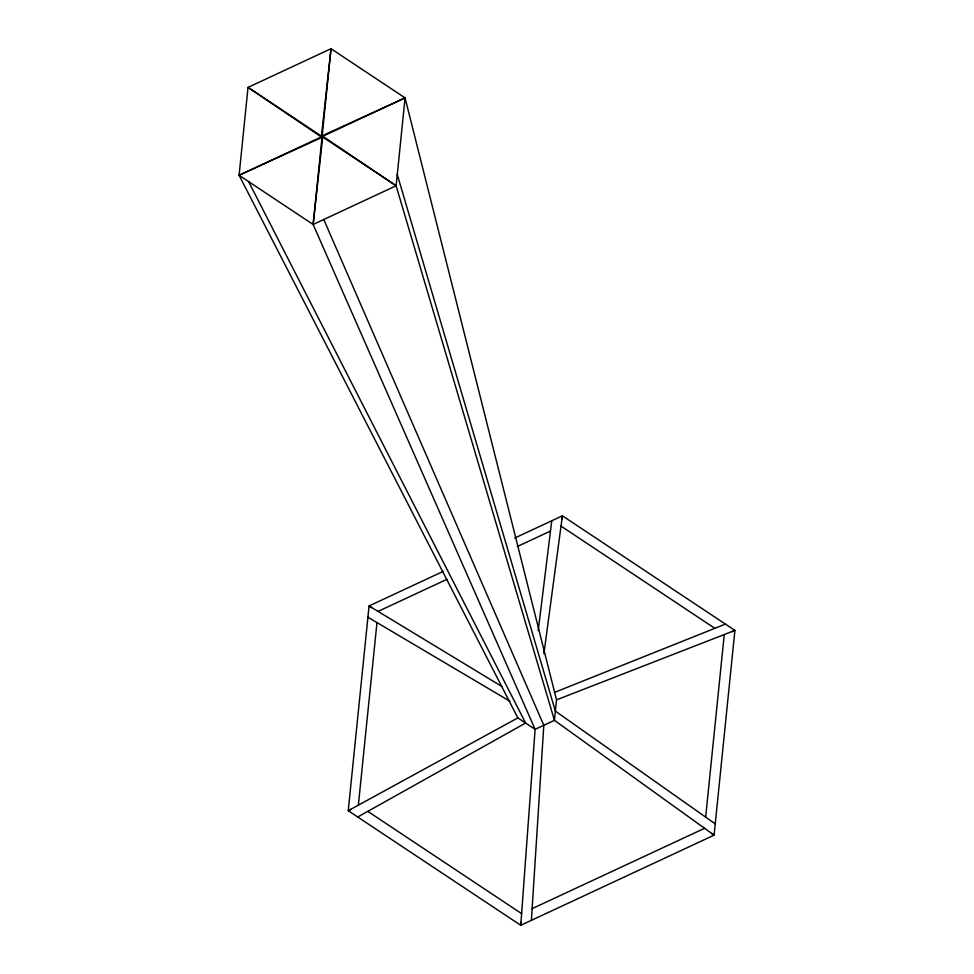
<?xml version="1.0" encoding="UTF-8"?>
<svg xmlns="http://www.w3.org/2000/svg" width="974" height="974" viewBox="0 0 974 974"><rect width="100%" height="100%" fill="white"/><g stroke="black" fill="none" stroke-linecap="round" stroke-linejoin="round"><path stroke-width="1.46" d="M531.39 920.345L543.809 725.289L323.77 219.515M521.066 922.293L520.761 925.3L535.103 729.343L313.141 224.47L239.093 175.283L248.029 87.392L331.014 48.7L405.062 97.887L556.519 699.856L554.437 720.334L535.103 729.343L517.851 717.887L239.093 175.283L405.062 97.887L396.126 185.766L554.437 720.334L714.088 835.144L520.761 925.3L348.242 810.709L369.061 605.962L443.243 571.373M322.151 135.812L396.126 185.766L313.141 224.47L331.014 48.7L321.347 136.92M562.083 518.813L562.4 515.806L734.907 630.397L714.088 835.144L711.568 833.476M358.359 805.169L376.975 622.581M705.651 817.125L724.266 634.549M313.141 224.47L322.808 136.25M538.196 630.616L551.759 520.761M543.894 653.883L562.4 515.806L514.674 538.062M357.726 817.003L525.619 723.049L248.577 181.578M517.851 717.887L348.242 810.709L350.981 809.431M378.058 611.416L447.029 579.274M517.389 546.487L550.493 531.061M732.168 631.676L734.907 630.397L556.519 699.856M532.133 908.645L704.567 828.302M321.42 136.153L405.062 97.887M239.093 175.283L322.723 137.017M554.389 692.453L725.423 624.103M367.916 617.224L509.877 701.231M501.878 686.475L369.061 605.962L371.581 607.63M396.126 185.766L248.029 87.392L321.992 137.358M561.012 526.106L714.831 628.327M367.795 811.379L521.614 913.612M715.233 823.882L555.375 711.117L397.27 174.516"/></g></svg>
